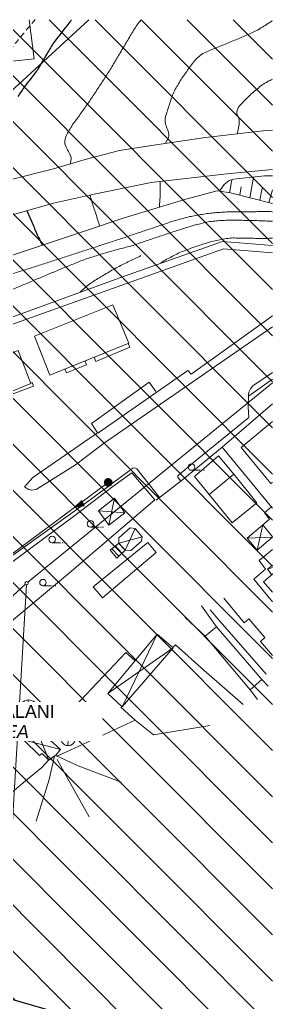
# Model space of a CAD drawing. Header units: centimetres. Extents: x -38353 to 28366, y -42745 to 17597.
# Drawn here: x 4864 to 10694, y -15425 to 7186 of the extents above; entities that cross this region are included whole.
import ezdxf

# ---------------------------------------------------------------- set-up
doc = ezdxf.new("R2010")
doc.units = ezdxf.units.CM
doc.header["$LTSCALE"] = 500
doc.linetypes.add('Overhead', pattern=[0.396875, 0.238125, -0.15875])
for name, color, linetype, lineweight in [('2013_halihazir_BÖLGEPARKI_HİLAL_dwg-1', 9, 'Continuous', 9), ('A-DETL-GENF-2', 250, 'Continuous', 9), ('A-DETL-WIDE', 214, 'Continuous', 25), ('A-FLOR-OVHD', 1, 'Overhead', 9), ('B_Agirlik_kontrol_ist-1', 9, 'Continuous', 9), ('B_Betonzemin-1', 9, 'Continuous', 9), ('B_Kapi-1', 9, 'Continuous', 9), ('B_Merdiven-1', 9, 'Continuous', 9), ('B_Sundurma-1', 9, 'Continuous', 9), ('B_Ticari-1', 9, 'Continuous', 9), ('BÖLGEPARKI SONN ALTLIK_dwg-1', 221, 'Continuous', 9), ('Egri_1m-1', 9, 'Continuous', 9), ('Egri_5m-1', 254, 'Continuous', 25), ('Egri_Ara-1', 9, 'Continuous', 9), ('G-ANNO-TEXT-2', 7, 'Continuous', 9), ('Hat_Boru_t_ustu', 9, 'Continuous', 9), ('ISKABIS_ATIKSU_BACA', 10, 'Continuous', 9), ('ISKABIS_ATIKSU_SEBEKE', 10, 'Continuous', 9), ('ISKABIS_ISU_SANAL_BORU', 250, 'Continuous', 9), ('S-STRS', 31, 'Continuous', 9), ('S_Tek_Agac-1', 9, 'Continuous', 9), ('Sev_Sevalti-1', 9, 'Continuous', 9), ('Sev_Tarama-1', 9, 'Continuous', 9), ('Sinir_Duvar_tek_tarafa_ait-1', 9, 'Continuous', 9), ('Sinir_Ist_Duvari-1', 9, 'Continuous', 9), ('Sinir_Mulkiyet-1', 9, 'Continuous', 9), ('Sinir_Tel_bir_taraf-1', 9, 'Continuous', 9), ('Yol_Kaldirim_kenari_bordurtasi-1', 9, 'Continuous', 9), ('Yol_Sose-1', 9, 'Continuous', 9)]:
    doc.layers.add(name, color=color, linetype=linetype, lineweight=lineweight)
doc.styles.add('Arial_8', font='arial.ttf', dxfattribs={"height": 295.05988})

# ---------------------------------------------------------------- blocks, each defined once
blk = doc.blocks.new('2013_halihazir_BÖLGEPARKI_HİLAL_dwg_11424_3-2117006-VAZİYET PLANI')
at = {"layer": 'S_Tek_Agac-1'}
for p, q in [((0, -75), (200, -75)), ((230, -75), (250, -75)), ((280, -75), (300, -75))]:
    blk.add_line(p, q, dxfattribs=at)
blk.add_circle((0, 0), 75, dxfattribs=at)
blk = doc.blocks.new('2013_halihazir_BÖLGEPARKI_HİLAL_dwg-2116511-VAZİYET PLANI')
at = {"layer": 'B_Agirlik_kontrol_ist-1', "flags": 128}
for points in [[(6934, -5998), (8193, -4976), (8387, -5207), (7144, -6248)], [(9772, -6914), (9510, -7130), (10550, -8367), (10817, -8126)]]:
    blk.add_lwpolyline(points, close=True, dxfattribs=at)
at = {"layer": 'B_Betonzemin-1', "flags": 128}
blk.add_lwpolyline([(11063, -3593), (11031, -3618), (10344, -2788), (11063, -2190)], dxfattribs=at)
at = {"layer": 'B_Kapi-1'}
blk.add_line((8996, -3524), (8386, -3998), dxfattribs=at)
at = {"layer": 'B_Merdiven-1'}
for p, q in [((7363, -5117), (7521, -5292)), ((7440, -5054), (7594, -5223)), ((7517, -4990), (7666, -5154))]:
    blk.add_line(p, q, dxfattribs=at)
at = {"layer": 'B_Merdiven-1', "flags": 128}
blk.add_lwpolyline([(7670, -5151), (7521, -4987), (7324, -5150), (7478, -5333)], close=True, dxfattribs=at)
at = {"layer": 'B_Sundurma-1'}
for p, q in [((7661, -4291), (7057, -4249)), ((8060, -4845), (7521, -4987)), ((10483, -4874), (11063, -4850)), ((10950, -5591), (11063, -5548)), ((11063, -5703), (11048, -5716)), ((7269, -8451), (8775, -7401)), ((5246, -8735), (5620, -8910)), ((5431, -8598), (5452, -9011)), ((4116, -8937), (5290, -8946)), ((5602, -9216), (5909, -9983)), ((6519, -9495), (6188, -9457)), ((6372, -9316), (6346, -9649)), ((6175, -9734), (5326, -9516))]:
    blk.add_line(p, q, dxfattribs=at)
at = {"layer": 'B_Sundurma-1', "flags": 128}
for points in [[(7294, -4574), (7422, -3957), (7661, -4291), (7294, -4574), (7057, -4249), (7422, -3957)], [(7896, -4651), (7670, -5151), (7797, -5156), (8045, -4942), (8060, -4845), (7896, -4651), (7784, -4636), (7524, -4870), (7521, -4987), (7670, -5151)], [(10843, -4571), (10483, -4874), (10714, -5152), (11063, -4855)], [(11063, -4841), (10843, -4571), (10714, -5152)], [(11063, -5690), (11048, -5716), (10950, -5591), (11063, -5499)], [(8409, -7086), (7600, -8759), (7269, -8451), (8409, -7086), (8775, -7401), (7600, -8759)], [(4635, -8361), (4116, -8937), (4415, -9227), (4629, -8989), (5000, -9278), (5290, -8946), (4635, -8361), (5000, -9278)]]:
    blk.add_lwpolyline(points, dxfattribs=at)
for points in [[(5629, -8716), (5608, -8681), (5581, -8651), (5548, -8627), (5511, -8609), (5472, -8599), (5431, -8598), (5391, -8604), (5353, -8617), (5318, -8638), (5288, -8666), (5263, -8698), (5246, -8735), (5236, -8775), (5234, -8815), (5241, -8855), (5254, -8894), (5275, -8928), (5303, -8959), (5336, -8983), (5372, -9000), (5412, -9010), (5452, -9011), (5493, -9005), (5531, -8991), (5566, -8970), (5596, -8943), (5620, -8910), (5637, -8873), (5647, -8834), (5648, -8793), (5642, -8753)], [(6079, -9860), (6175, -9734), (5602, -9216), (5326, -9516), (5694, -9875), (5754, -9832), (5909, -9983)], [(6276, -9630), (6310, -9644), (6346, -9649), (6383, -9646), (6418, -9636), (6450, -9618), (6477, -9594), (6498, -9564), (6512, -9531), (6519, -9495), (6518, -9458), (6509, -9423), (6492, -9391), (6469, -9363), (6440, -9340), (6407, -9325), (6372, -9316), (6335, -9316), (6300, -9324), (6266, -9339), (6237, -9362), (6214, -9390), (6197, -9422), (6188, -9457), (6186, -9494), (6193, -9530), (6207, -9563), (6228, -9593), (6255, -9617)]]:
    blk.add_lwpolyline(points, close=True, dxfattribs=at)
at = {"layer": 'B_Ticari-1', "flags": 128}
for points in [[(5574, -226), (7387, 496), (7751, -392), (5929, -1122)], [(9602, -3869), (10171, -3405), (10708, -4059), (10138, -4520), (9602, -3869), (10171, -3405), (9817, -2979), (9264, -3457)]]:
    blk.add_lwpolyline(points, close=True, dxfattribs=at)
for points in [[(4034, -1203), (3967, -1030), (5199, -557), (5493, -1320)], [(5493, -1320), (4269, -1816), (4103, -1385)], [(11063, -6117), (10859, -5877), (11063, -5703)]]:
    blk.add_lwpolyline(points, dxfattribs=at)
at = {"layer": 'Egri_1m-1'}
for points in [[(8034, 7055), (8005, 7014), (7976, 6974), (7947, 6933)], [(10991, 6984), (11016, 6999), (11040, 7015), (11064, 7031)], [(7947, 6933), (7919, 6893), (7887, 6854), (7861, 6811)], [(10601, 6761), (10646, 6782), (10694, 6799), (10736, 6825)], [(10327, 6637), (10374, 6657), (10419, 6678), (10464, 6699)], [(10464, 6699), (10510, 6719), (10555, 6740), (10601, 6761)], [(9495, 6294), (9541, 6314), (9587, 6333), (9634, 6352)], [(9912, 6465), (9958, 6484), (10004, 6503), (10051, 6522)], [(9264, 6105), (9294, 6144), (9334, 6176), (9373, 6208)], [(9373, 6208), (9411, 6240), (9449, 6275), (9495, 6294)], [(7323, 5909), (7298, 5866), (7269, 5825), (7242, 5783)], [(9087, 5862), (9116, 5903), (9146, 5943), (9175, 5984)], [(9175, 5984), (9204, 6024), (9234, 6065), (9264, 6105)], [(8920, 5614), (8946, 5656), (8971, 5699), (9000, 5740)], [(9000, 5740), (9029, 5781), (9058, 5822), (9087, 5862)], [(11063, 5689), (11028, 5669), (10993, 5649), (10957, 5629)], [(7079, 5531), (7052, 5489), (7024, 5448), (6996, 5406)], [(8777, 5350), (8796, 5396), (8816, 5443), (8841, 5486)], [(8841, 5486), (8867, 5529), (8893, 5571), (8920, 5614)], [(10711, 5458), (10673, 5427), (10634, 5395), (10596, 5363)], [(10829, 5552), (10788, 5523), (10750, 5490), (10711, 5458)], [(10957, 5629), (10914, 5604), (10870, 5581), (10829, 5552)], [(8724, 5210), (8739, 5257), (8758, 5304), (8777, 5350)], [(10487, 5260), (10451, 5225), (10416, 5189), (10381, 5153)], [(10596, 5363), (10558, 5330), (10523, 5295), (10487, 5260)], [(6743, 5034), (6714, 4993), (6685, 4953), (6656, 4912)], [(6830, 5156), (6802, 5115), (6772, 5074), (6743, 5034)], [(10285, 5038), (10255, 4993), (10244, 4940), (10246, 4893)], [(10381, 5153), (10346, 5117), (10315, 5083), (10285, 5038)], [(6567, 4791), (6538, 4751), (6508, 4710), (6478, 4670)], [(6656, 4912), (6626, 4872), (6597, 4831), (6567, 4791)], [(8606, 4631), (8594, 4680), (8581, 4732), (8591, 4780)], [(8591, 4780), (8601, 4829), (8615, 4877), (8631, 4925)], [(10246, 4893), (10248, 4846), (10295, 4801), (10298, 4752)], [(10298, 4752), (10301, 4704), (10300, 4651), (10293, 4602)], [(6397, 4544), (6371, 4501), (6347, 4459), (6323, 4413)], [(6478, 4670), (6449, 4630), (6424, 4586), (6397, 4544)], [(8659, 4490), (8646, 4538), (8619, 4582), (8606, 4631)], [(10293, 4602), (10286, 4553), (10256, 4506), (10261, 4456)], [(6323, 4413), (6299, 4368), (6282, 4319), (6276, 4271)], [(8598, 4208), (8621, 4252), (8645, 4297), (8668, 4341)], [(8668, 4341), (8691, 4385), (8672, 4443), (8659, 4490)], [(10261, 4456), (10262, 4447), (10263, 4438), (10263, 4429)], [(6276, 4271), (6271, 4223), (6284, 4171), (6304, 4123)], [(6304, 4123), (6325, 4076), (6355, 4038), (6376, 3992)], [(6376, 3992), (6397, 3945), (6431, 3899), (6423, 3849)], [(6423, 3849), (6418, 3812), (6412, 3774), (6406, 3737)], [(8474, 3191), (8473, 3237), (8472, 3284), (8471, 3330)], [(8477, 3041), (8477, 3091), (8475, 3141), (8474, 3191)], [(6862, 3017), (6874, 2969), (6886, 2920), (6898, 2872)], [(8469, 2891), (8472, 2941), (8477, 2991), (8477, 3041)], [(6898, 2872), (6910, 2823), (6929, 2776), (6945, 2729)], [(6945, 2729), (6961, 2682), (6978, 2635), (6993, 2587)], [(8458, 2741), (8461, 2791), (8465, 2841), (8469, 2891)], [(9261, 2542), (9212, 2533), (9162, 2527), (9114, 2514)], [(9408, 2569), (9359, 2560), (9310, 2551), (9261, 2542)], [(9557, 2592), (9507, 2585), (9457, 2578), (9408, 2569)], [(9705, 2610), (9656, 2606), (9606, 2599), (9557, 2592)], [(9855, 2621), (9805, 2618), (9755, 2615), (9705, 2610)], [(10005, 2630), (9955, 2629), (9905, 2625), (9855, 2621)], [(11055, 2637), (11005, 2638), (10955, 2638), (10905, 2638)], [(11063, 2637), (11061, 2637), (11058, 2637), (11055, 2637)], [(8824, 2434), (8776, 2421), (8729, 2404), (8681, 2388)], [(9112, 2281), (9065, 2267), (9017, 2252), (8969, 2238)], [(9256, 2323), (9208, 2311), (9160, 2296), (9112, 2281)], [(9696, 2417), (9646, 2411), (9596, 2406), (9548, 2394)], [(9845, 2431), (9796, 2428), (9746, 2423), (9696, 2417)], [(9995, 2438), (9945, 2437), (9895, 2434), (9845, 2431)], [(10145, 2439), (10095, 2438), (10045, 2438), (9995, 2438)], [(10745, 2429), (10695, 2431), (10645, 2433), (10595, 2435)], [(10895, 2423), (10845, 2425), (10795, 2427), (10745, 2429)], [(7971, 2149), (7923, 2133), (7876, 2117), (7828, 2101)], [(8969, 2238), (8921, 2223), (8873, 2208), (8826, 2192)], [(7831, 1857), (7784, 1841), (7734, 1831), (7686, 1818)], [(9311, 1841), (9263, 1826), (9217, 1806), (9170, 1789)], [(9743, 1966), (9694, 1954), (9645, 1945), (9597, 1930)], [(9889, 2000), (9840, 1989), (9792, 1978), (9743, 1966)], [(10037, 2022), (9988, 2017), (9938, 2012), (9889, 2000)], [(10187, 2032), (10137, 2033), (10087, 2027), (10037, 2022)], [(10937, 2021), (10887, 2018), (10837, 2020), (10787, 2021)], [(11063, 2029), (11021, 2026), (10979, 2024), (10937, 2021)], [(7396, 1740), (7348, 1727), (7300, 1713), (7252, 1699)], [(9030, 1735), (8983, 1718), (8935, 1704), (8891, 1680)], [(9170, 1789), (9124, 1771), (9077, 1753), (9030, 1735)], [(6402, 1405), (6356, 1387), (6309, 1369), (6263, 1350)], [(6821, 1570), (6773, 1555), (6727, 1535), (6681, 1517)], [(8499, 1460), (8491, 1455), (8484, 1449), (8477, 1443)], [(8625, 1541), (8581, 1518), (8539, 1490), (8499, 1460)]]:
    blk.add_open_spline(points, degree=3, dxfattribs=at)
for points, knots in [([(7861, 6811), (7836, 6767), (7810, 6724), (7785, 6681), (7760, 6638), (7734, 6595), (7709, 6552), (7683, 6509), (7658, 6466), (7632, 6423)], [0.74927214, 0.74927214, 0.74927214, 0.74927214, 0.75982527, 0.75982527, 0.75982527, 0.7703784, 0.7703784, 0.7703784, 0.78093152, 0.78093152, 0.78093152, 0.78093152]), ([(10736, 6825), (10779, 6851), (10821, 6878), (10864, 6904), (10906, 6931), (10949, 6957), (10991, 6984)], [0.29330212, 0.29330212, 0.29330212, 0.29330212, 0.3050342, 0.3050342, 0.3050342, 0.31676629, 0.31676629, 0.31676629, 0.31676629]), ([(10051, 6522), (10097, 6541), (10143, 6560), (10189, 6580), (10235, 6599), (10281, 6618), (10327, 6637)], [0.23464169, 0.23464169, 0.23464169, 0.23464169, 0.24637378, 0.24637378, 0.24637378, 0.25810586, 0.25810586, 0.25810586, 0.25810586]), ([(7632, 6423), (7607, 6380), (7581, 6337), (7555, 6295), (7529, 6252), (7504, 6209), (7478, 6166), (7452, 6123), (7426, 6080), (7401, 6037), (7375, 5995), (7349, 5952), (7323, 5909)], [0.78093152, 0.78093152, 0.78093152, 0.78093152, 0.79148465, 0.79148465, 0.79148465, 0.80203778, 0.80203778, 0.80203778, 0.81259091, 0.81259091, 0.81259091, 0.82314404, 0.82314404, 0.82314404, 0.82314404]), ([(9634, 6352), (9680, 6372), (9726, 6391), (9772, 6410), (9819, 6429), (9865, 6447), (9912, 6465)], [0.19944544, 0.19944544, 0.19944544, 0.19944544, 0.21117752, 0.21117752, 0.21117752, 0.22290961, 0.22290961, 0.22290961, 0.22290961]), ([(7242, 5783), (7215, 5741), (7187, 5699), (7160, 5657), (7133, 5615), (7106, 5573), (7079, 5531)], [0.83369717, 0.83369717, 0.83369717, 0.83369717, 0.8442503, 0.8442503, 0.8442503, 0.85480342, 0.85480342, 0.85480342, 0.85480342]), ([(6996, 5406), (6968, 5364), (6940, 5323), (6913, 5281), (6885, 5240), (6857, 5198), (6830, 5156)], [0.86535655, 0.86535655, 0.86535655, 0.86535655, 0.87590968, 0.87590968, 0.87590968, 0.88646281, 0.88646281, 0.88646281, 0.88646281]), ([(8631, 4925), (8646, 4972), (8662, 5020), (8677, 5067), (8693, 5115), (8708, 5162), (8724, 5210)], [0.05866042, 0.05866042, 0.05866042, 0.05866042, 0.07039251, 0.07039251, 0.07039251, 0.08212459, 0.08212459, 0.08212459, 0.08212459]), ([(6993, 2587), (7008, 2539), (7022, 2491), (7037, 2444), (7051, 2398), (7065, 2352), (7079, 2306)], [0.6049915, 0.6049915, 0.6049915, 0.6049915, 0.8066553, 0.8066553, 0.8066553, 1, 1, 1, 1]), ([(9114, 2514), (9065, 2500), (9017, 2487), (8969, 2474), (8921, 2461), (8872, 2447), (8824, 2434)], [0.09138151, 0.09138151, 0.09138151, 0.09138151, 0.09645826, 0.09645826, 0.09645826, 0.10153501, 0.10153501, 0.10153501, 0.10153501]), ([(10455, 2636), (10405, 2635), (10355, 2635), (10305, 2634), (10255, 2633), (10205, 2633), (10155, 2632), (10105, 2632), (10055, 2631), (10005, 2630)], [0.04569075, 0.04569075, 0.04569075, 0.04569075, 0.0507675, 0.0507675, 0.0507675, 0.05584425, 0.05584425, 0.05584425, 0.06092101, 0.06092101, 0.06092101, 0.06092101]), ([(10905, 2638), (10855, 2638), (10805, 2638), (10755, 2638), (10705, 2637), (10655, 2637), (10605, 2637), (10555, 2637), (10505, 2637), (10455, 2636)], [0.0304605, 0.0304605, 0.0304605, 0.0304605, 0.03553725, 0.03553725, 0.03553725, 0.040614, 0.040614, 0.040614, 0.04569075, 0.04569075, 0.04569075, 0.04569075]), ([(8681, 2388), (8634, 2372), (8587, 2357), (8539, 2341), (8492, 2325), (8444, 2309), (8397, 2293), (8350, 2277), (8302, 2261), (8255, 2245), (8208, 2229), (8160, 2213), (8113, 2197), (8065, 2181), (8018, 2165), (7971, 2149)], [0.10661176, 0.10661176, 0.10661176, 0.10661176, 0.11168851, 0.11168851, 0.11168851, 0.11676526, 0.11676526, 0.11676526, 0.12184201, 0.12184201, 0.12184201, 0.12691876, 0.12691876, 0.12691876, 0.13199551, 0.13199551, 0.13199551, 0.13199551]), ([(9548, 2394), (9499, 2383), (9451, 2371), (9402, 2359), (9354, 2347), (9305, 2335), (9256, 2323)], [0.33820833, 0.33820833, 0.33820833, 0.33820833, 0.35358144, 0.35358144, 0.35358144, 0.36895454, 0.36895454, 0.36895454, 0.36895454]), ([(10595, 2435), (10545, 2436), (10495, 2436), (10445, 2437), (10395, 2438), (10345, 2439), (10295, 2440), (10245, 2440), (10195, 2439), (10145, 2439)], [0.23059659, 0.23059659, 0.23059659, 0.23059659, 0.24596969, 0.24596969, 0.24596969, 0.2613428, 0.2613428, 0.2613428, 0.27671591, 0.27671591, 0.27671591, 0.27671591]), ([(11063, 2416), (11057, 2417), (11051, 2417), (11045, 2417), (10995, 2419), (10945, 2422), (10895, 2423)], [0.18257901, 0.18257901, 0.18257901, 0.18257901, 0.18447727, 0.18447727, 0.18447727, 0.19985038, 0.19985038, 0.19985038, 0.19985038]), ([(7828, 2101), (7781, 2086), (7733, 2070), (7686, 2054), (7638, 2039), (7591, 2023), (7543, 2007), (7496, 1992), (7448, 1976), (7401, 1961), (7353, 1945), (7306, 1929), (7258, 1914), (7211, 1898), (7163, 1882), (7116, 1867), (7068, 1851), (7021, 1836), (6973, 1820), (6926, 1805), (6878, 1789), (6831, 1773), (6783, 1758), (6736, 1742), (6688, 1727), (6641, 1711), (6593, 1696), (6546, 1680), (6498, 1665), (6451, 1649), (6403, 1633)], [0.13707226, 0.13707226, 0.13707226, 0.13707226, 0.14214901, 0.14214901, 0.14214901, 0.14722576, 0.14722576, 0.14722576, 0.15230251, 0.15230251, 0.15230251, 0.15737926, 0.15737926, 0.15737926, 0.16245601, 0.16245601, 0.16245601, 0.16753276, 0.16753276, 0.16753276, 0.17260952, 0.17260952, 0.17260952, 0.17768627, 0.17768627, 0.17768627, 0.18276302, 0.18276302, 0.18276302, 0.18783977, 0.18783977, 0.18783977, 0.18783977]), ([(8826, 2192), (8779, 2176), (8731, 2160), (8684, 2144), (8637, 2128), (8589, 2112), (8542, 2096), (8494, 2080), (8447, 2064), (8400, 2048), (8352, 2032), (8305, 2016), (8258, 2000), (8210, 1984), (8163, 1968), (8115, 1952), (8068, 1936), (8021, 1920), (7973, 1905), (7926, 1889), (7878, 1873), (7831, 1857)], [0.4150739, 0.4150739, 0.4150739, 0.4150739, 0.430447, 0.430447, 0.430447, 0.4458201, 0.4458201, 0.4458201, 0.4611932, 0.4611932, 0.4611932, 0.4765663, 0.4765663, 0.4765663, 0.4919394, 0.4919394, 0.4919394, 0.5073125, 0.5073125, 0.5073125, 0.5226856, 0.5226856, 0.5226856, 0.5226856]), ([(7686, 1818), (7638, 1805), (7590, 1792), (7541, 1779), (7493, 1766), (7445, 1753), (7396, 1740)], [0.53805871, 0.53805871, 0.53805871, 0.53805871, 0.55343181, 0.55343181, 0.55343181, 0.56880492, 0.56880492, 0.56880492, 0.56880492]), ([(9597, 1930), (9550, 1915), (9502, 1901), (9454, 1886), (9406, 1871), (9359, 1856), (9311, 1841)], [0.79638055, 0.79638055, 0.79638055, 0.79638055, 0.82126744, 0.82126744, 0.82126744, 0.84615433, 0.84615433, 0.84615433, 0.84615433]), ([(10787, 2021), (10737, 2022), (10687, 2023), (10637, 2024), (10587, 2024), (10537, 2025), (10487, 2026), (10437, 2027), (10387, 2028), (10337, 2029), (10287, 2030), (10237, 2031), (10187, 2032)], [0.59728541, 0.59728541, 0.59728541, 0.59728541, 0.6221723, 0.6221723, 0.6221723, 0.6470592, 0.6470592, 0.6470592, 0.67194609, 0.67194609, 0.67194609, 0.69683298, 0.69683298, 0.69683298, 0.69683298]), ([(6403, 1633), (6356, 1618), (6308, 1603), (6260, 1587), (6213, 1572), (6165, 1557), (6118, 1542), (6070, 1526), (6022, 1511), (5975, 1496), (5927, 1481), (5879, 1465), (5832, 1450), (5784, 1435), (5737, 1420), (5689, 1405), (5641, 1389), (5594, 1374), (5546, 1359), (5498, 1344), (5451, 1329), (5403, 1314), (5355, 1299), (5307, 1284), (5260, 1269), (5212, 1254), (5164, 1239), (5117, 1224), (5069, 1209), (5021, 1194), (4974, 1179), (4926, 1164), (4878, 1149), (4830, 1136)], [0.18783977, 0.18783977, 0.18783977, 0.18783977, 0.19291652, 0.19291652, 0.19291652, 0.19799327, 0.19799327, 0.19799327, 0.20307002, 0.20307002, 0.20307002, 0.20814677, 0.20814677, 0.20814677, 0.21322352, 0.21322352, 0.21322352, 0.21830027, 0.21830027, 0.21830027, 0.22337702, 0.22337702, 0.22337702, 0.22845377, 0.22845377, 0.22845377, 0.23353052, 0.23353052, 0.23353052, 0.23860727, 0.23860727, 0.23860727, 0.24368402, 0.24368402, 0.24368402, 0.24368402]), ([(7252, 1699), (7204, 1685), (7156, 1670), (7108, 1656), (7061, 1642), (7013, 1627), (6965, 1613), (6917, 1598), (6869, 1584), (6821, 1570)], [0.58417802, 0.58417802, 0.58417802, 0.58417802, 0.59955113, 0.59955113, 0.59955113, 0.61492424, 0.61492424, 0.61492424, 0.63029734, 0.63029734, 0.63029734, 0.63029734]), ([(8891, 1680), (8846, 1657), (8802, 1634), (8758, 1611), (8714, 1587), (8669, 1564), (8625, 1541)], [0.92081501, 0.92081501, 0.92081501, 0.92081501, 0.9457019, 0.9457019, 0.9457019, 0.9705888, 0.9705888, 0.9705888, 0.9705888]), ([(6681, 1517), (6634, 1498), (6588, 1479), (6541, 1461), (6495, 1442), (6449, 1424), (6402, 1405)], [0.64567045, 0.64567045, 0.64567045, 0.64567045, 0.66104355, 0.66104355, 0.66104355, 0.67641666, 0.67641666, 0.67641666, 0.67641666]), ([(6263, 1350), (6217, 1330), (6171, 1311), (6125, 1292), (6078, 1272), (6032, 1253), (5986, 1234), (5940, 1214), (5894, 1195), (5848, 1176), (5802, 1156), (5756, 1137), (5710, 1118), (5663, 1098), (5617, 1079), (5571, 1060), (5525, 1041), (5479, 1021), (5433, 1002)], [0.69178977, 0.69178977, 0.69178977, 0.69178977, 0.70716287, 0.70716287, 0.70716287, 0.72253598, 0.72253598, 0.72253598, 0.73790908, 0.73790908, 0.73790908, 0.75328219, 0.75328219, 0.75328219, 0.7686553, 0.7686553, 0.7686553, 0.7840284, 0.7840284, 0.7840284, 0.7840284]), ([(5433, 1002), (5387, 983), (5341, 963), (5295, 943), (5249, 924), (5203, 904), (5157, 884), (5111, 865), (5065, 845), (5019, 825)], [0.7840284, 0.7840284, 0.7840284, 0.7840284, 0.79940151, 0.79940151, 0.79940151, 0.81477461, 0.81477461, 0.81477461, 0.83014772, 0.83014772, 0.83014772, 0.83014772])]:
    blk.add_open_spline(points, degree=3, knots=knots, dxfattribs=at)
at = {"layer": 'Egri_5m-1'}
for points, knots in [([(6432, 7055), (6419, 7038), (6406, 7021), (6393, 7004), (6362, 6965), (6331, 6925), (6300, 6886), (6270, 6847), (6239, 6807), (6208, 6768), (6177, 6728), (6147, 6689), (6116, 6649), (6085, 6610), (6054, 6571), (6024, 6531)], [0.48357607, 0.48357607, 0.48357607, 0.48357607, 0.49108053, 0.49108053, 0.49108053, 0.50868258, 0.50868258, 0.50868258, 0.52628463, 0.52628463, 0.52628463, 0.54388669, 0.54388669, 0.54388669, 0.56148874, 0.56148874, 0.56148874, 0.56148874]), ([(5636, 5889), (5606, 5850), (5575, 5810), (5545, 5770), (5514, 5730), (5484, 5691), (5454, 5651), (5423, 5611), (5393, 5571), (5363, 5532)], [0.649499, 0.649499, 0.649499, 0.649499, 0.66710106, 0.66710106, 0.66710106, 0.68470311, 0.68470311, 0.68470311, 0.70230516, 0.70230516, 0.70230516, 0.70230516]), ([(5641, 2108), (5663, 2062), (5684, 2017), (5705, 1972), (5722, 1936), (5739, 1901), (5756, 1865)], [0.6908684, 0.6908684, 0.6908684, 0.6908684, 0.8635855, 0.8635855, 0.8635855, 1, 1, 1, 1])]:
    blk.add_open_spline(points, degree=3, knots=knots, dxfattribs=at)
for points in [[(5944, 6404), (5918, 6361), (5892, 6319), (5866, 6276)], [(6024, 6531), (5993, 6492), (5970, 6447), (5944, 6404)], [(5790, 6146), (5765, 6103), (5741, 6060), (5716, 6016)], [(5866, 6276), (5841, 6233), (5815, 6190), (5790, 6146)], [(5716, 6016), (5691, 5973), (5666, 5929), (5636, 5889)], [(5363, 5532), (5333, 5492), (5305, 5450), (5277, 5409)], [(5277, 5409), (5249, 5367), (5220, 5326), (5192, 5285)], [(5404, 2659), (5425, 2613), (5445, 2567), (5465, 2522)], [(5465, 2522), (5486, 2476), (5505, 2430), (5524, 2384)], [(5524, 2384), (5544, 2338), (5561, 2291), (5581, 2245)], [(5581, 2245), (5600, 2199), (5620, 2153), (5641, 2108)]]:
    blk.add_open_spline(points, degree=3, dxfattribs=at)
at = {"layer": 'Egri_Ara-1'}
for points, knots in [([(8033, 1626), (7988, 1604), (7943, 1582), (7898, 1561), (7853, 1539), (7808, 1518), (7763, 1496), (7718, 1474), (7673, 1453), (7628, 1431)], [0, 0, 0, 0, 0.0909439, 0.0909439, 0.0909439, 0.1818878, 0.1818878, 0.1818878, 0.2728316, 0.2728316, 0.2728316, 0.2728316]), ([(7363, 1290), (7319, 1265), (7276, 1240), (7233, 1214), (7190, 1189), (7147, 1163), (7105, 1137), (7062, 1111), (7020, 1085), (6977, 1058), (6935, 1032), (6892, 1005), (6851, 977)], [0.4547194, 0.4547194, 0.4547194, 0.4547194, 0.5456633, 0.5456633, 0.5456633, 0.6366072, 0.6366072, 0.6366072, 0.727551, 0.727551, 0.727551, 0.8184949, 0.8184949, 0.8184949, 0.8184949])]:
    blk.add_open_spline(points, degree=3, knots=knots, dxfattribs=at)
for points in [[(7495, 1361), (7451, 1337), (7407, 1314), (7363, 1290)], [(7628, 1431), (7583, 1410), (7539, 1385), (7495, 1361)], [(6851, 977), (6810, 949), (6773, 915), (6736, 881)], [(6736, 881), (6698, 848), (6661, 816), (6625, 781)]]:
    blk.add_open_spline(points, degree=3, dxfattribs=at)
at = {"layer": 'Hat_Boru_t_ustu', "flags": 128}
blk.add_lwpolyline([(5851, -9441), (7683, -7507), (7897, -7700)], dxfattribs=at)
at = {"layer": 'Sev_Sevalti-1', "flags": 128}
blk.add_lwpolyline([(11063, 3465), (10879, 3459), (10168, 3386), (10069, 3353), (9948, 3264), (9844, 3109)], dxfattribs=at)
at = {"layer": 'Sev_Tarama-1'}
for p, q in [((10546, 2957), (10630, 3434)), ((10074, 3073), (10125, 3372)), ((10312, 3016), (10344, 3212)), ((10771, 2901), (10831, 3180)), ((10983, 2848), (11063, 3142))]:
    blk.add_line(p, q, dxfattribs=at)
at = {"layer": 'Sinir_Duvar_tek_tarafa_ait-1'}
blk.add_line((9903, -2779), (11063, -1782), dxfattribs=at)
at = {"layer": 'Sinir_Duvar_tek_tarafa_ait-1', "flags": 128}
for points in [[(2564, -684), (5355, 321), (7606, 1136), (9911, 1948), (11063, 1857)], [(11063, 237), (10926, 138), (9188, -1100), (9115, -1014), (7041, -2462)], [(8996, -3524), (9903, -2779), (11021, -4131), (11063, -4183)], [(-2472, -13324), (-2038, -12854), (-1345, -12103), (-441, -11314), (1029, -10048), (2425, -8922), (3741, -7842), (5036, -6791), (6383, -5673), (8351, -3995), (7825, -3373)], [(6037, -9891), (5915, -10430), (5615, -11386)], [(6099, -9890), (6581, -10111), (7579, -10489)], [(6103, -9966), (6310, -10341), (6836, -11285)]]:
    blk.add_lwpolyline(points, dxfattribs=at)
at = {"layer": 'Sinir_Ist_Duvari-1'}
for p, q in [((9432, -6431), (9772, -6914)), ((9510, -7130), (9052, -6704)), ((10817, -8126), (10967, -8277)), ((10718, -8586), (10550, -8367))]:
    blk.add_line(p, q, dxfattribs=at)
at = {"layer": 'Sinir_Ist_Duvari-1', "flags": 128}
for points in [[(4126, 5999), (5568, 6156), (5452, 7055)], [(318, 110), (772, 260), (1577, 527), (2869, 925), (4063, 1290), (4841, 1560), (6778, 2206), (7625, 2488), (9069, 2927), (9791, 3117), (9846, 3109), (10094, 3070), (11063, 2828)], [(8764, -7391), (8826, -7332), (9480, -7915), (10386, -8706)], [(1717, -14484), (1999, -14149), (2135, -14017), (2553, -13653), (3112, -13202), (2962, -13054), (3170, -12802), (3303, -12739), (3413, -12823), (3661, -12392), (4032, -11828), (4865, -10890), (5369, -10458), (5746, -10153), (5904, -9986), (6079, -9860), (6099, -9890), (7897, -9060), (7568, -8764)], [(9619, -9185), (8318, -9401), (7897, -9060)]]:
    blk.add_lwpolyline(points, dxfattribs=at)
at = {"layer": 'Sinir_Mulkiyet-1'}
for p, q in [((3172, 3705), (6829, 7055)), ((6829, 7055), (3172, 3705)), ((5425, -5888), (11063, -1302)), ((11063, -1302), (5425, -5888)), ((5394, -5949), (4831, -15420)), ((4831, -15420), (5394, -5949))]:
    blk.add_line(p, q, dxfattribs=at)
at = {"layer": 'Sinir_Mulkiyet-1', "flags": 128}
blk.add_lwpolyline([(-2639, -13276), (5368, -5937)], close=True, dxfattribs=at)
at = {"layer": 'Sinir_Mulkiyet-1'}
blk.add_circle((5395, -5911), 37.5, dxfattribs=at)
blk.add_circle((5395, -5911), 37.5, dxfattribs=at)
at = {"layer": 'Sinir_Tel_bir_taraf-1', "flags": 128}
blk.add_lwpolyline([(-1588, -10580), (-612, -9756), (518, -8839), (1522, -8054), (2424, -7348), (3813, -6340), (5049, -5434), (6506, -4354), (7382, -3688), (7825, -3373)], dxfattribs=at)
at = {"layer": 'Yol_Kaldirim_kenari_bordurtasi-1'}
blk.add_line((10511, -1609), (11063, -1216), dxfattribs=at)
at = {"layer": 'Yol_Kaldirim_kenari_bordurtasi-1', "flags": 128}
for points in [[(11063, 1693), (9939, 1782), (6514, 564), (4745, -66), (4699, -53), (4674, -41), (4618, 29)], [(7741, -396), (7777, -482), (6992, -810), (6953, -712)], [(6738, -798), (6774, -885), (6317, -1068), (6277, -983)], [(5490, -1312), (5524, -1295), (5557, -1374), (5064, -1563), (5078, -1598), (4788, -1702), (4775, -1668), (4284, -1870), (4269, -1816)], [(5345, -3697), (5537, -3483), (7033, -2450), (6889, -2240), (8224, -1283), (8376, -1500)], [(10843, -4571), (11000, -4437), (10884, -4292), (11042, -4157)], [(11063, -6338), (10632, -5815), (10904, -5590), (10757, -5390), (11063, -5138)], [(9944, -6255), (10409, -6826), (10522, -6732), (10892, -7163), (10793, -7254), (11063, -7577)], [(10917, -8004), (9858, -6791), (9631, -6524)]]:
    blk.add_lwpolyline(points, dxfattribs=at)
at = {"layer": 'Yol_Sose-1'}
blk.add_line((7376, -3610), (7267, -3691), dxfattribs=at)
at = {"layer": 'Yol_Sose-1', "flags": 128}
for points in [[(2811, 2791), (5043, 3377), (6018, 3622), (6803, 3854), (7540, 4041), (8433, 4184), (9521, 4344), (10854, 4496), (11063, 4514)], [(3126, 2016), (6019, 2832), (6918, 3029), (8270, 3307), (10011, 3509), (11063, 3609)], [(11063, -15), (10623, -322), (7193, -2680), (6522, -3185), (5619, -3757), (5517, -3770), (5438, -3756), (5345, -3697)], [(8949, -3560), (8897, -3493), (8886, -3472), (8886, -3440), (8896, -3425), (9246, -3136), (10522, -2101), (10506, -1863), (10512, -1568), (10524, -1514), (10558, -1438), (10615, -1369), (11063, -1063)], [(8459, -3941), (7940, -3283), (7910, -3263), (7874, -3254), (7843, -3264), (7820, -3277), (7802, -3293), (7759, -3324), (7376, -3610)], [(7267, -3691), (6756, -4072), (5259, -5137), (5074, -5270)]]:
    blk.add_lwpolyline(points, dxfattribs=at)
for p in [(9197, -3239), (6869, -4546), (5986, -4906), (5773, -5898)]:
    blk.add_blockref('2013_halihazir_BÖLGEPARKI_HİLAL_dwg_11424_3-2117006-VAZİYET PLANI', p)
blk = doc.blocks.new('BÖLGEPARKI SONN ALTLIK_dwg-3078738-VAZİYET PLANI')
at = {"layer": 'ISKABIS_ATIKSU_BACA'}
blk.add_hatch(color=256, dxfattribs=at).paths.add_polyline_path([(-50.784, 320.302), (-50.779, 320.327), (-50.78, 320.353), (-50.788, 320.378), (-50.802, 320.4), (-50.822, 320.418), (-50.845, 320.429), (-50.871, 320.435), (-50.897, 320.433), (-50.922, 320.425), (-50.943, 320.411), (-50.961, 320.392), (-50.973, 320.368), (-50.978, 320.343), (-50.977, 320.317), (-50.969, 320.292), (-50.954, 320.27), (-50.935, 320.253), (-50.912, 320.241), (-50.886, 320.235), (-50.86, 320.237), (-50.835, 320.245), (-50.813, 320.259), (-50.796, 320.279)], flags=0)
at = {"layer": 'ISKABIS_ISU_SANAL_BORU'}
blk.add_hatch(color=256, dxfattribs=at).paths.add_polyline_path([(-50.593, 319.405), (-50.686, 319.619), (-50.553, 319.635)], flags=0)
at = {"layer": 'ISKABIS_ATIKSU_SEBEKE', "flags": 128}
blk.add_lwpolyline([(-47.608, 309.754), (-48.839, 313.494), (-50.039, 317.598), (-50.878, 320.335)], dxfattribs=at)
at = {"layer": 'ISKABIS_ISU_SANAL_BORU'}
for p, q in [((-50.686, 319.619), (-50.553, 319.635)), ((-50.593, 319.405), (-50.686, 319.619)), ((-50.553, 319.635), (-50.593, 319.405))]:
    blk.add_line(p, q, dxfattribs=at)

msp = doc.modelspace()

# ---------------------------------------------------------------- hatches: boundary and pattern name
at = {"layer": 'A-DETL-GENF-2'}
h = msp.add_hatch(dxfattribs=at)
h.set_pattern_fill('FP_9', color=256, style=0, pattern_type=2)
h.set_pattern_definition([(135, (0, 0), (-530.33, -530.33), [])])
h.paths.add_polyline_path([(-16809.2, -33720.1), (6957.1, -33720.1), (9800.7, -23462.5), (9813.1, -23415.5), (9824.3, -23368.2), (9834.3, -23320.6), (9843, -23272.7), (9850.6, -23224.7), (9857.1, -23174.2), (9861.9, -23128), (9865.7, -23079.6), (9868.3, -23031), (9869.6, -22982.4), (9869.7, -22933.7), (9868.5, -22885.1), (9866.1, -22836.5), (9862.4, -22788), (9857.5, -22739.6), (9851.4, -22691.4), (9844.1, -22643.3), (9835.5, -22595.4), (9825.6, -22547.8), (9814.6, -22500.4), (9802.4, -22453.3), (9788.9, -22406.6), (9774.3, -22360.2), (9758.5, -22314.2), (9741.5, -22268.6), (9719.9, -22215.4), (9704, -22178.8), (9683.6, -22134.7), (9662, -22091.1), (9639.4, -22048), (9615.6, -22005.6), (9590.8, -21963.8), (9564.9, -21922.6), (9537.9, -21882.1), (9509.9, -21842.3), (9480.9, -21803.3), (9451, -21765), (9420, -21727.4), (9388.1, -21690.7), (9355.3, -21654.8), (9321.6, -21619.8), (9286.9, -21585.6), (9251.4, -21552.3), (9215.1, -21520), (9178, -21488.6), (9140, -21458.1), (9101.3, -21428.7), (9061.9, -21400.2), (9021.7, -21372.8), (8980.9, -21346.3), (8939.4, -21321), (8897.2, -21296.7), (8854.5, -21273.5), (8811.2, -21251.4), (8767.3, -21230.4), (8722.9, -21210.6), (8678, -21191.9), (8632.6, -21174.3), (8586.8, -21157.9), (8540.6, -21142.7), (8494, -21128.7), (1125.5, -19013.6), (-6284.2, -18174.3), (-9734, -27936.9), (-12091.2, -27103.9), (-8278.3, -16314.2), (-12804.4, -15015), (-12841.4, -15005), (-12878.8, -14996.2), (-12916.4, -14988.6), (-12954.2, -14982.2), (-12992.2, -14977), (-13030.4, -14973), (-13068.6, -14970.3), (-13107, -14968.7), (-13145.3, -14968.5), (-13183.7, -14969.4), (-13222, -14971.5), (-13260.2, -14974.9), (-13316.2, -14982.3), (-13336.2, -14985.3), (-13373.9, -14992.3), (-13411.4, -15000.6), (-13448.6, -15010), (-13499.2, -15025), (-13522, -15032.4), (-13558.1, -15045.3), (-13593.8, -15059.4), (-13629, -15074.6), (-13663.7, -15090.9), (-13697.9, -15108.4), (-13731.5, -15126.9), (-13764.5, -15146.5), (-13796.8, -15167.1), (-13828.5, -15188.8), (-13859.5, -15211.4), (-13889.7, -15235.1), (-13919.2, -15259.7), (-13947.8, -15285.2), (-13975.6, -15311.6), (-14007.9, -15344.6), (-14028.7, -15367), (-14053.8, -15396), (-14078, -15425.8), (-14101.3, -15456.3), (-14123.6, -15487.5), (-14144.8, -15519.4), (-14165.1, -15552), (-14184.2, -15585.3), (-14202.4, -15619.1), (-14219.4, -15653.5), (-14235.3, -15688.4), (-14250.1, -15723.8), (-14263.7, -15759.7), (-14276.2, -15795.9), (-14287.5, -15832.6), (-14297.7, -15869.6), (-18887.1, -33720.1), (-17637.4, -33720.1)], flags=0)
h.paths.add_polyline_path([(10359.5, -16982.5), (10403, -16980.4), (10446.4, -16977), (10489.8, -16972.4), (10532.9, -16966.6), (10575.9, -16959.4), (10618.7, -16951.1), (10661.2, -16941.5), (10693.8, -16933.1), (10693.8, 7185.4), (-9926.1, 7185.4), (-12457.6, -8798), (-12464.4, -8844.6), (-12469.9, -8891.4), (-12475.2, -8953.1), (-12477.3, -8985.4), (-12479.1, -9033), (-12479.7, -9079.6), (-12479, -9126.8), (-12477.1, -9173.9), (-12474, -9220.9), (-12469, -9272.7), (-12464, -9314.6), (-12457.1, -9361.3), (-12449, -9407.7), (-12439.8, -9453.9), (-12429.3, -9499.9), (-12417.5, -9545.5), (-12404.2, -9592.3), (-12390.5, -9635.8), (-12370.9, -9692), (-12358.8, -9724.6), (-12341.2, -9768.3), (-12322.5, -9811.6), (-12302.6, -9854.3), (-12281.6, -9896.5), (-12259.5, -9938.1), (-12236.3, -9979.2), (-12212, -10019.6), (-12178.4, -10071.6), (-12160.3, -10098.4), (-12133, -10136.8), (-12104.6, -10174.4), (-12075.2, -10211.3), (-12044.9, -10247.4), (-12013.6, -10282.7), (-11981.5, -10317.1), (-11948.4, -10350.7), (-11914.4, -10383.4), (-11879.6, -10415.2), (-11844, -10446.1), (-11807.6, -10476), (-11770.4, -10504.9), (-11732.5, -10532.9), (-11693.8, -10559.8), (-11654.4, -10585.8), (-11614.4, -10610.7), (-11573.7, -10634.5), (-11532.4, -10657.2), (-11490.5, -10678.8), (-11448.1, -10699.4), (-11405.2, -10718.8), (-11361.7, -10737.1), (-11317.8, -10754.2), (-11273.4, -10770.1), (-11228.7, -10784.9), (-11183.6, -10798.5), (-6776.3, -12063.6), (-5709, -9043.4), (-3351.9, -9876.4), (-4369, -12754.7), (4644, -15341.8)], flags=0)
h.paths.add_polyline_path([(2616.9, -4414.8), (-6246, -1282.8), (-5079.8, 2017.2), (3783.1, -1114.8), (2889.6, -3643.1)], flags=0)
at = {"layer": 'S-STRS'}
h = msp.add_hatch(dxfattribs=at)
h.set_pattern_fill('FP_10', color=256, style=0, pattern_type=2)
h.set_pattern_definition([(334.462, (-4601.954, 6523.806), (10.77774, 22.55749), [])])
h.paths.add_polyline_path([(6301.7, 4576.3), (6301.7, 4576.3), (6301.7, 4576.3)], flags=0)

# ---------------------------------------------------------------- linework, layer by layer
at = {"layer": 'A-DETL-WIDE'}
msp.add_line((-11183.6, -10798.5), (10359.5, -16982.5), dxfattribs=at)
at = {"layer": 'A-FLOR-OVHD'}
msp.add_arc((34908.8, -17879.2), 38854.9, 139.82702, 152.4954, dxfattribs=at)

# ---------------------------------------------------------------- block references
at = {"layer": '2013_halihazir_BÖLGEPARKI_HİLAL_dwg-1'}
msp.add_blockref('2013_halihazir_BÖLGEPARKI_HİLAL_dwg-2116511-VAZİYET PLANI', (-369.7, 130.6), dxfattribs=at)
at = {"layer": 'BÖLGEPARKI SONN ALTLIK_dwg-1', "xscale": 999.9999999976723, "yscale": 999.9999999976723, "zscale": 999.9999999976723, "rotation": 289.4622785660024}
msp.add_blockref('BÖLGEPARKI SONN ALTLIK_dwg-3078738-VAZİYET PLANI', (-278171, -158164), dxfattribs=at)

# ---------------------------------------------------------------- next in the draw order: texts
at = {"layer": 'G-ANNO-TEXT-2', "insert": (245.4, -8584.5), "char_height": 295.06, "width": 6454.8, "attachment_point": 1, "line_spacing_factor": 0.938532, "style": 'Arial_8', "bg_fill": 3, "box_fill_scale": 1.25, "bg_fill_color": 0, "bg_fill_transparency": 0}
msp.add_mtext('KENTSEL DÖNÜŞÜM ALANI\\P\\fArial|b0|i1|c162|p34|;URBAN RENEWAL AREA', dxfattribs=at)

doc.saveas('drawing.dxf')
